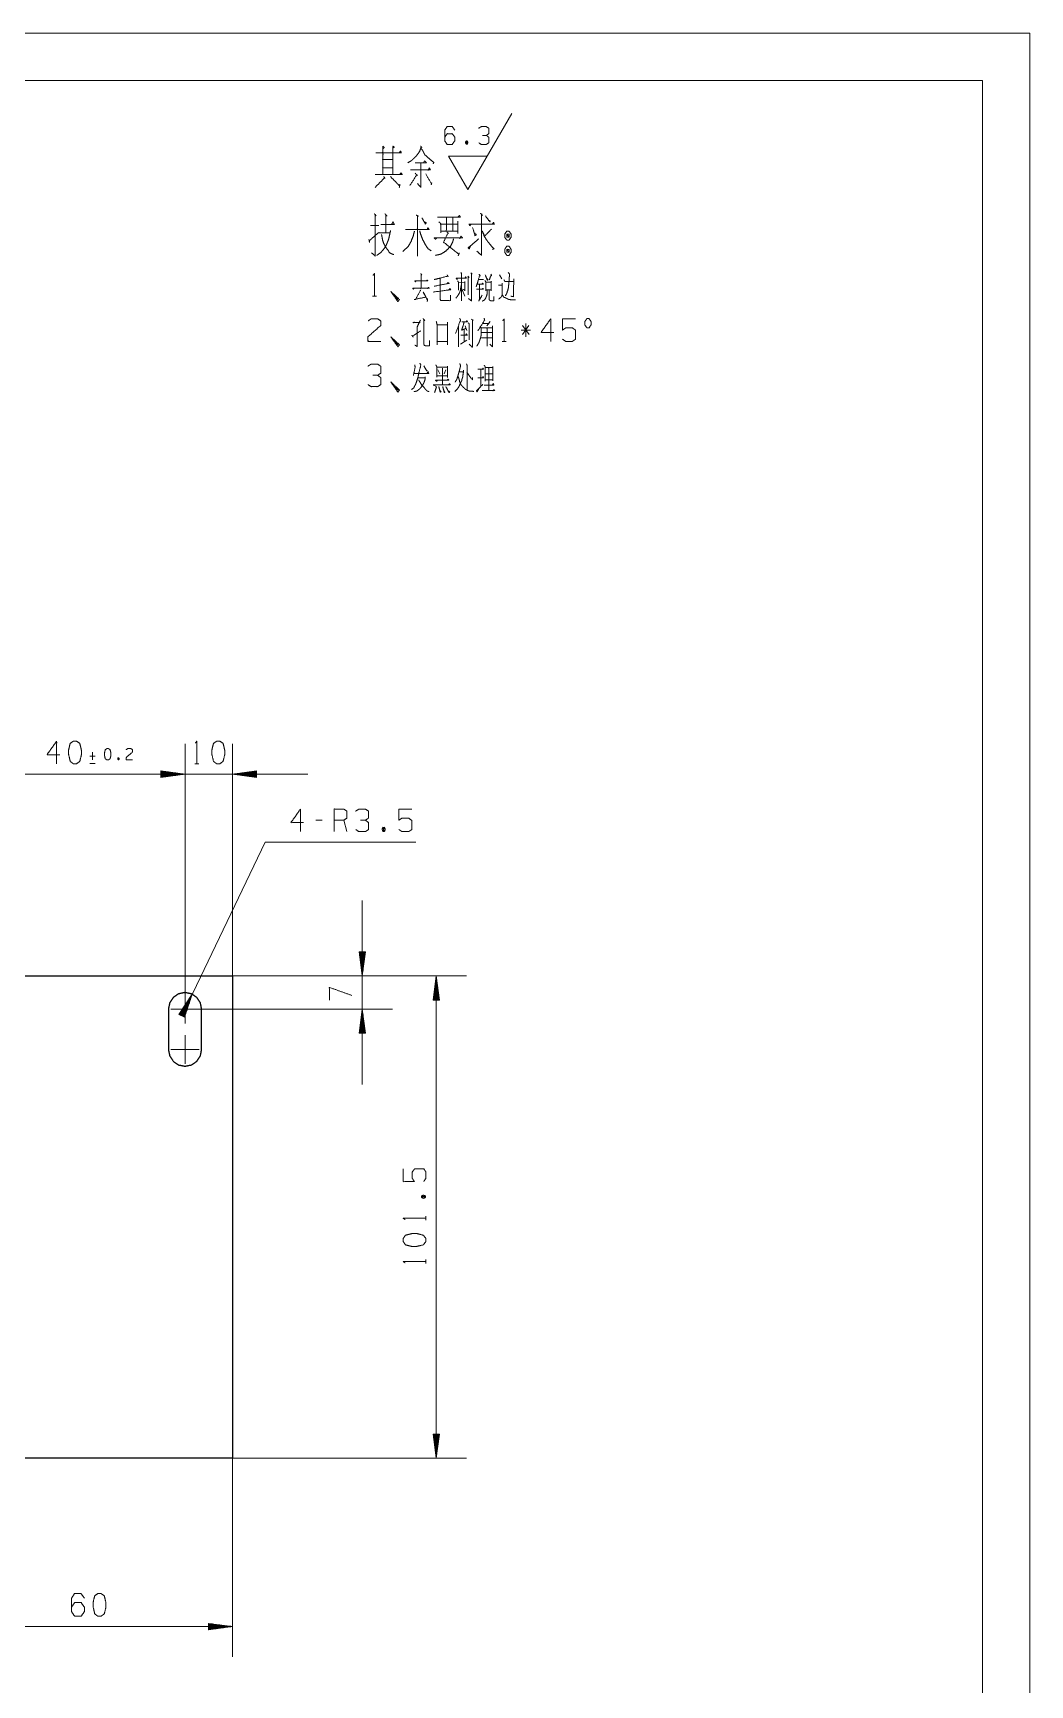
# Model space of a CAD drawing. Header units: millimetres. Extents: x 0 to 210, y 0 to 297.
# Drawn here: x 105.1 to 210, y 123.2 to 297 of the extents above; entities that cross this region are included whole.
import ezdxf

# ---------------------------------------------------------------- set-up
doc = ezdxf.new("R2010")
doc.units = ezdxf.units.MM
doc.layers.add('101', color=7, linetype='Continuous', true_color=0xffffff)

msp = doc.modelspace()

# ---------------------------------------------------------------- linework, layer by layer
at = {"layer": '101', "color": 133, "linetype": 'Continuous', "lineweight": 18}
for p, q in [((210, 297), (0, 297)), ((210, 0), (210, 297)), ((205, 292), (25, 292)), ((205, 5), (205, 292))]:
    msp.add_line(p, q, dxfattribs=at)
at = {"layer": '101', "color": 43, "linetype": 'Continuous', "lineweight": 18}
for p, q in [((150.85, 280.55), (155.47, 288.55)), ((150.67, 285.64), (150.79, 285.3)), ((150.85, 280.55), (148.83, 284.05)), ((148.83, 284.05), (152.87, 284.05))]:
    msp.add_line(p, q, dxfattribs=at)
at = {"layer": '101', "color": 72, "linetype": 'Continuous', "lineweight": 18}
for p, q in [((140.6, 276.75), (141.5, 276.75)), ((141.5, 275.96), (142.64, 275.96)), ((150.84, 271.41), (150.98, 271.26)), ((150.89, 271.31), (150.89, 269.44)), ((151.17, 271.76), (151.31, 271.61)), ((154.2, 271.54), (154.42, 271.14)), ((149.88, 270.71), (150.55, 270.74)), ((150.23, 270.09), (150.55, 269.31)), ((154.06, 270.46), (154.38, 270.46)), ((140.81, 269.31), (141.24, 269.31)), ((149.88, 266.15), (149.88, 263.98)), ((150.57, 266.2), (150.75, 265.7)), ((151.21, 266.88), (151.45, 266.8)), ((152.42, 266.45), (153.11, 266.45)), ((153.2, 266.65), (152.86, 266.18)), ((157.28, 266.23), (156.62, 265.28)), ((156.62, 266.23), (157.29, 265.28)), ((156.94, 265.03), (156.94, 266.45)), ((150.08, 264.25), (150.73, 264.68)), ((150.45, 265.78), (150.45, 264.5)), ((152.28, 264.93), (153.4, 264.93)), ((152.32, 265.48), (153.41, 265.48)), ((154.47, 264.55), (154.89, 264.55)), ((157.45, 265.75), (156.45, 265.75)), ((147.61, 261.84), (148.7, 261.84)), ((147.62, 260.94), (148.7, 260.94)), ((147.69, 261.56), (147.89, 261.14)), ((148.17, 261.74), (148.17, 259.99)), ((148.52, 261.56), (148.35, 261.14)), ((148.7, 261.96), (148.7, 260.74)), ((149.95, 261.34), (150.38, 261.34)), ((152.23, 261.61), (152.23, 259.79)), ((152.67, 261.14), (153.45, 261.14)), ((145.66, 260.71), (146.34, 260.71)), ((111.63, 220.92), (111.06, 220.92)), ((111.35, 221.32), (111.35, 220.52)), ((111.06, 220.13), (111.63, 220.13)), ((114.05, 220.74), (114.13, 220.53)), ((122.11, 220.11), (122.54, 220.11)), ((135.51, 214.17), (134.84, 214.17)), ((138.13, 212.97), (137.79, 214.17)), ((141.92, 213.42), (142.08, 212.99)), ((145.98, 174.47), (146.41, 174.63)), ((146.43, 172.07), (146.43, 172.49)), ((146.43, 167.51), (146.43, 167.94))]:
    msp.add_line(p, q, dxfattribs=at)
at = {"layer": '101', "color": 22, "linetype": 'Continuous', "lineweight": 18}
for p, q in [((121.09, 195.79), (121.09, 222.19)), ((121.09, 195.79), (121.09, 222.19)), ((126.09, 197.79), (126.09, 222.19)), ((121.09, 219.02), (101.09, 219.02)), ((113.16, 219.02), (134.03, 219.02)), ((118.55, 219.35), (118.59, 219.35)), ((118.55, 219.35), (118.55, 218.68)), ((121.09, 219.02), (118.55, 219.35)), ((118.55, 219.35), (118.59, 219.35)), ((118.55, 219.35), (118.55, 218.68)), ((118.55, 219.35), (118.59, 219.35)), ((118.55, 219.35), (118.59, 219.35)), ((121.09, 219.02), (118.55, 219.35)), ((118.55, 219.3), (118.97, 219.3)), ((118.55, 219.3), (118.97, 219.3)), ((118.55, 219.25), (119.36, 219.25)), ((118.55, 219.25), (119.36, 219.25)), ((118.55, 219.19), (119.74, 219.19)), ((118.55, 219.19), (119.74, 219.19)), ((118.55, 219.14), (120.13, 219.14)), ((118.55, 219.14), (120.13, 219.14)), ((118.55, 219.09), (120.52, 219.09)), ((118.55, 219.09), (120.52, 219.09)), ((118.55, 219.04), (120.9, 219.04)), ((118.55, 219.04), (120.9, 219.04)), ((118.55, 218.68), (121.09, 219.02)), ((118.55, 218.68), (121.09, 219.02)), ((128.63, 219.35), (126.09, 219.02)), ((126.09, 219.02), (128.63, 218.68)), ((128.63, 219.04), (126.29, 219.04)), ((128.63, 219.09), (126.67, 219.09)), ((128.63, 219.14), (127.06, 219.14)), ((128.63, 219.19), (127.44, 219.19)), ((128.63, 219.25), (127.83, 219.25)), ((128.63, 219.3), (128.22, 219.3)), ((128.63, 219.35), (128.6, 219.35)), ((128.63, 219.35), (128.6, 219.35)), ((128.63, 218.68), (128.63, 219.35)), ((118.55, 218.99), (120.9, 218.99)), ((118.55, 218.99), (120.9, 218.99)), ((118.55, 218.94), (120.52, 218.94)), ((118.55, 218.94), (120.52, 218.94)), ((118.55, 218.89), (120.13, 218.89)), ((118.55, 218.89), (120.13, 218.89)), ((118.55, 218.84), (119.74, 218.84)), ((118.55, 218.84), (119.74, 218.84)), ((118.55, 218.79), (119.36, 218.79)), ((118.55, 218.79), (119.36, 218.79)), ((118.55, 218.74), (118.97, 218.74)), ((118.55, 218.74), (118.97, 218.74)), ((118.55, 218.69), (118.59, 218.69)), ((118.55, 218.69), (118.59, 218.69)), ((118.55, 218.69), (118.59, 218.69)), ((118.55, 218.69), (118.59, 218.69)), ((128.63, 218.99), (126.29, 218.99)), ((128.63, 218.94), (126.67, 218.94)), ((128.63, 218.89), (127.06, 218.89)), ((128.63, 218.84), (127.44, 218.84)), ((128.63, 218.79), (127.83, 218.79)), ((128.63, 218.74), (128.22, 218.74)), ((128.63, 218.69), (128.6, 218.69)), ((128.63, 218.69), (128.6, 218.69)), ((121.09, 194.29), (129.51, 211.87)), ((129.51, 211.87), (145.39, 211.87)), ((139.74, 186.35), (139.74, 205.72)), ((139.41, 200.33), (139.41, 200.29)), ((139.41, 200.33), (139.41, 200.29)), ((139.41, 200.33), (139.74, 197.79)), ((140.08, 200.33), (139.41, 200.33)), ((139.46, 200.33), (139.46, 199.91)), ((139.51, 200.33), (139.51, 199.52)), ((139.57, 200.33), (139.57, 199.14)), ((139.62, 200.33), (139.62, 198.75)), ((139.67, 200.33), (139.67, 198.36)), ((139.72, 200.33), (139.72, 197.98)), ((139.74, 197.79), (140.08, 200.33)), ((139.77, 200.33), (139.77, 197.98)), ((139.82, 200.33), (139.82, 198.36)), ((139.87, 200.33), (139.87, 198.75)), ((139.92, 200.33), (139.92, 199.14)), ((139.97, 200.33), (139.97, 199.52)), ((140.02, 200.33), (140.02, 199.91)), ((140.07, 200.33), (140.07, 200.29)), ((140.07, 200.33), (140.07, 200.29)), ((126.09, 197.79), (142.92, 197.79)), ((126.09, 197.79), (150.7, 197.79)), ((147.53, 197.79), (147.19, 195.25)), ((147.35, 195.25), (147.35, 196.44)), ((147.4, 195.25), (147.4, 196.82)), ((147.45, 195.25), (147.45, 197.21)), ((147.5, 195.25), (147.5, 197.59)), ((147.86, 195.25), (147.53, 197.79)), ((147.53, 197.79), (147.53, 147.04)), ((147.55, 195.25), (147.55, 197.59)), ((147.6, 195.25), (147.6, 197.21)), ((147.65, 195.25), (147.65, 196.82)), ((147.7, 195.25), (147.7, 196.44)), ((121.85, 195.86), (120.45, 193.72)), ((120.59, 193.65), (121.11, 194.72)), ((120.64, 193.63), (121.32, 195.05)), ((120.68, 193.61), (121.53, 195.38)), ((120.73, 193.58), (121.74, 195.7)), ((120.78, 193.56), (121.79, 195.68)), ((120.82, 193.54), (121.67, 195.31)), ((120.87, 193.52), (121.55, 194.94)), ((121.05, 193.43), (121.85, 195.86)), ((147.19, 195.25), (147.86, 195.25)), ((147.2, 195.25), (147.2, 195.28)), ((147.2, 195.25), (147.2, 195.28)), ((147.25, 195.25), (147.25, 195.66)), ((147.3, 195.25), (147.3, 196.05)), ((147.76, 195.25), (147.76, 196.05)), ((147.81, 195.25), (147.81, 195.66)), ((147.86, 195.25), (147.86, 195.28)), ((147.86, 195.25), (147.86, 195.28)), ((120.45, 193.72), (121.05, 193.43)), ((120.46, 193.72), (120.47, 193.74)), ((120.46, 193.72), (120.47, 193.74)), ((120.5, 193.69), (120.68, 194.07)), ((120.55, 193.67), (120.89, 194.4)), ((120.91, 193.5), (121.43, 194.57)), ((120.96, 193.47), (121.31, 194.2)), ((121, 193.45), (121.19, 193.83)), ((121.05, 193.43), (121.06, 193.46)), ((121.05, 193.43), (121.06, 193.46)), ((122.59, 194.29), (142.92, 194.29)), ((139.74, 194.29), (139.41, 191.75)), ((139.62, 191.75), (139.62, 193.32)), ((139.67, 191.75), (139.67, 193.71)), ((139.72, 191.75), (139.72, 194.09)), ((140.08, 191.75), (139.74, 194.29)), ((139.77, 191.75), (139.77, 194.09)), ((139.82, 191.75), (139.82, 193.71)), ((139.87, 191.75), (139.87, 193.32)), ((139.41, 191.75), (139.41, 191.78)), ((139.41, 191.75), (139.41, 191.78)), ((139.41, 191.75), (140.08, 191.75)), ((139.46, 191.75), (139.46, 192.16)), ((139.51, 191.75), (139.51, 192.55)), ((139.57, 191.75), (139.57, 192.94)), ((139.92, 191.75), (139.92, 192.94)), ((139.97, 191.75), (139.97, 192.55)), ((140.02, 191.75), (140.02, 192.16)), ((140.07, 191.75), (140.07, 191.78)), ((140.07, 191.75), (140.07, 191.78)), ((147.86, 149.58), (147.19, 149.58)), ((147.19, 149.58), (147.53, 147.04)), ((147.2, 149.58), (147.2, 149.54)), ((147.2, 149.58), (147.2, 149.54)), ((147.25, 149.58), (147.25, 149.16)), ((147.3, 149.58), (147.3, 148.77)), ((147.35, 149.58), (147.35, 148.39)), ((147.4, 149.58), (147.4, 148)), ((147.45, 149.58), (147.45, 147.61)), ((147.5, 149.58), (147.5, 147.23)), ((147.53, 147.04), (147.86, 149.58)), ((147.55, 149.58), (147.55, 147.23)), ((147.6, 149.58), (147.6, 147.61)), ((147.65, 149.58), (147.65, 148)), ((147.7, 149.58), (147.7, 148.39)), ((147.76, 149.58), (147.76, 148.77)), ((147.81, 149.58), (147.81, 149.16)), ((147.86, 149.58), (147.86, 149.54)), ((147.86, 149.58), (147.86, 149.54)), ((126.09, 147.04), (126.09, 126.15)), ((126.09, 147.04), (150.7, 147.04)), ((126.09, 129.32), (96.09, 129.32)), ((126.09, 129.32), (123.55, 129.66)), ((123.55, 129.66), (123.55, 128.99)), ((123.55, 129.65), (123.59, 129.65)), ((123.55, 129.65), (123.59, 129.65)), ((123.55, 129.6), (123.97, 129.6)), ((123.55, 129.55), (124.36, 129.55)), ((123.55, 129.5), (124.74, 129.5)), ((123.55, 129.45), (125.13, 129.45)), ((123.55, 129.4), (125.52, 129.4)), ((123.55, 129.35), (125.9, 129.35)), ((123.55, 128.99), (126.09, 129.32)), ((123.55, 129.3), (125.9, 129.3)), ((123.55, 129.25), (125.52, 129.25)), ((123.55, 129.2), (125.13, 129.2)), ((123.55, 129.14), (124.74, 129.14)), ((123.55, 129.09), (124.36, 129.09)), ((123.55, 129.04), (123.97, 129.04)), ((123.55, 128.99), (123.59, 128.99)), ((123.55, 128.99), (123.59, 128.99))]:
    msp.add_line(p, q, dxfattribs=at)
at = {"layer": '101', "color": 152, "linetype": 'Continuous', "lineweight": 25}
for p, q in [((96.09, 197.79), (126.09, 197.79)), ((126.09, 197.79), (126.09, 147.04)), ((119.34, 194.29), (119.34, 190.04)), ((122.84, 190.04), (122.84, 194.29)), ((126.09, 147.04), (96.09, 147.04))]:
    msp.add_line(p, q, dxfattribs=at)
at = {"layer": '101', "color": 151, "linetype": 'Continuous', "lineweight": 18}
for p, q in [((121.09, 192.79), (121.09, 195.79)), ((119.59, 194.29), (122.59, 194.29)), ((121.09, 188.54), (121.09, 191.54)), ((119.59, 190.04), (122.59, 190.04))]:
    msp.add_line(p, q, dxfattribs=at)
at = {"layer": '101', "color": 43, "linetype": 'Continuous', "lineweight": 18}
for points, knots in [([(148.42, 286.03), (148.67, 286.41), (149.21, 286.41), (149.48, 286.03), (149.48, 285.66), (149.21, 285.28), (148.67, 285.28), (148.42, 285.66), (148.42, 286.78), (148.67, 287.15), (149.21, 287.15), (149.48, 286.78)], [0, 0, 0.076963, 0.169761, 0.248074, 0.312018, 0.390331, 0.483129, 0.560092, 0.751926, 0.828889, 0.921688, 1, 1]), ([(152.8, 286.23), (153.06, 286.41), (153.06, 286.98), (152.8, 287.15), (152.25, 287.15), (151.99, 286.98)], [0, 0, 0.153875, 0.42985, 0.583725, 0.846125, 1, 1]), ([(150.67, 285.3), (150.79, 285.3), (150.86, 285.48), (150.79, 285.64), (150.67, 285.64), (150.6, 285.48), (150.67, 285.3), (150.79, 285.64)], [0, 0, 0.093976, 0.236789, 0.365958, 0.459934, 0.589103, 0.731915, 1, 1]), ([(152, 285.46), (152.25, 285.28), (152.8, 285.28), (153.06, 285.46), (153.06, 286.03), (152.8, 286.23), (152.39, 286.23)], [0, 0, 0.124115, 0.343685, 0.472439, 0.703377, 0.836731, 1, 1])]:
    msp.add_open_spline(points, degree=1, knots=knots, dxfattribs=at)
at = {"layer": '101', "color": 72, "linetype": 'Continuous', "lineweight": 18}
for points, knots in [([(141.89, 285.11), (142.07, 284.96), (141.92, 284.81), (141.92, 285.11), (141.92, 282.11), (141.92, 284.4), (141.15, 284.4), (143.88, 284.4), (142.95, 284.4), (142.95, 285.07), (142.95, 282.11), (142.95, 283.69), (141.89, 283.69), (141.89, 282.82), (142.95, 282.82), (142.95, 282.11), (141.09, 282.11), (143.96, 282.11), (143.82, 282.3), (143.69, 282.11)], [0, 0, 0.009716, 0.018619, 0.030835, 0.152988, 0.24613, 0.277436, 0.388628, 0.426411, 0.453896, 0.574522, 0.638652, 0.681833, 0.716952, 0.760133, 0.789144, 0.864711, 0.9813, 0.99065, 1, 1]), ([(142.98, 284.89), (143.11, 285), (142.95, 285.11)], [0, 0, 0.471535, 1, 1]), ([(145.86, 285.11), (146.02, 284.96), (145.94, 285), (145.78, 284.55), (145.52, 284.17), (145.2, 283.84), (144.91, 283.57), (144.54, 283.35)], [0, 0, 0.086308, 0.121019, 0.309418, 0.490703, 0.673782, 0.828667, 1, 1]), ([(143.64, 284.4), (143.77, 284.59), (143.85, 284.4)], [0, 0, 0.529948, 1, 1]), ([(145.3, 283.35), (146.5, 283.35), (146.31, 283.54), (146.18, 283.35)], [0, 0, 0.707414, 0.863844, 1, 1]), ([(145.91, 283.35), (145.91, 280.76), (145.54, 281.17)], [0, 0, 0.823411, 1, 1]), ([(145.91, 284.89), (146.13, 284.59), (146.31, 284.21), (146.68, 283.87), (147.13, 283.5), (147.27, 283.39), (147.29, 283.39), (147.19, 283.24)], [0, 0, 0.162725, 0.348036, 0.570222, 0.829897, 0.906896, 0.918637, 1, 1]), ([(142.02, 281.89), (142.13, 281.7), (142.1, 281.77), (141.09, 280.76)], [0, 0, 0.125002, 0.171158, 1, 1]), ([(142.71, 281.89), (143.69, 280.91), (143.69, 281.1), (143.64, 280.76)], [0, 0, 0.723282, 0.821336, 1, 1]), ([(145.3, 282.26), (145.54, 282), (145.49, 282.11), (144.75, 280.95)], [0, 0, 0.19088, 0.257806, 1, 1]), ([(144.83, 282.6), (146.92, 282.6), (146.79, 282.82), (146.66, 282.52)], [0, 0, 0.780475, 0.877786, 1, 1]), ([(146.42, 282.19), (147.03, 281.1), (147.05, 281.25), (147, 281.02)], [0, 0, 0.76477, 0.858208, 1, 1]), ([(141, 277.99), (141.21, 277.76), (141.1, 277.91), (141.1, 273.56), (140.73, 273.86)], [0, 0, 0.058121, 0.092648, 0.910291, 1, 1]), ([(141.71, 276.86), (143.12, 276.86), (142.98, 277.13), (142.85, 276.9)], [0, 0, 0.716776, 0.86679, 1, 1]), ([(142.11, 277.99), (142.35, 277.76), (142.22, 277.84), (142.22, 276)], [0, 0, 0.141499, 0.20721, 1, 1]), ([(145.42, 277.84), (145.66, 277.73), (145.55, 277.76), (145.55, 273.53), (145.55, 276.34), (144.28, 276.34), (146.77, 276.34), (146.64, 276.53), (146.59, 276.34)], [0, 0, 0.022711, 0.032396, 0.397209, 0.63934, 0.7489, 0.963455, 0.983224, 1, 1]), ([(146.03, 277.54), (146.4, 276.9), (146.48, 277.05), (146.29, 277.13)], [0, 0, 0.665995, 0.819272, 1, 1]), ([(147.67, 277.61), (150.08, 277.61), (149.95, 277.8), (149.79, 277.61)], [0, 0, 0.835356, 0.914863, 1, 1]), ([(147.8, 277.13), (148.01, 276.94), (148.01, 275.96), (148.01, 276.15), (149.79, 276.15), (149.79, 275.89), (149.79, 277.2), (149.79, 276.9), (147.93, 276.9), (148.59, 276.9), (148.59, 277.58), (148.59, 276.15), (149.26, 276.15), (149.26, 277.54)], [0, 0, 0.024061, 0.106928, 0.122864, 0.273837, 0.296147, 0.407697, 0.433194, 0.590927, 0.64726, 0.704629, 0.825742, 0.882076, 1, 1]), ([(151.19, 276.86), (151.06, 276.71), (150.98, 276.9), (153.63, 276.9), (153.55, 277.09), (153.44, 276.9)], [0, 0, 0.057617, 0.116243, 0.87938, 0.938, 1, 1]), ([(151.35, 276.53), (151.61, 275.66), (151.74, 275.78), (151.56, 275.96)], [0, 0, 0.673377, 0.80312, 1, 1]), ([(152.17, 278.06), (152.38, 277.8), (152.3, 277.95), (152.3, 273.6), (151.8, 274.05)], [0, 0, 0.060997, 0.091682, 0.877915, 1, 1]), ([(152.7, 277.76), (153.18, 277.13), (153.2, 277.24), (152.99, 277.28)], [0, 0, 0.706412, 0.808932, 1, 1]), ([(140.44, 275.29), (140.52, 274.95), (140.47, 275.14), (141.5, 276.04)], [0, 0, 0.181309, 0.283189, 1, 1]), ([(142.72, 276.23), (142.61, 275.7), (142.51, 275.29), (142.38, 274.95), (142.22, 274.58), (141.95, 274.2), (141.69, 273.9), (141.26, 273.6)], [0, 0, 0.172182, 0.309103, 0.425668, 0.556622, 0.704265, 0.83297, 1, 1]), ([(141.77, 275.81), (141.82, 275.55), (141.87, 275.25), (141.98, 274.91), (142.14, 274.58), (142.64, 273.86), (143.06, 273.68)], [0, 0, 0.101611, 0.217194, 0.351418, 0.492973, 0.824035, 1, 1]), ([(145.23, 276.15), (145.1, 275.63), (144.86, 275.03), (144.6, 274.58), (144.01, 274.01)], [0, 0, 0.214886, 0.471142, 0.678417, 1, 1]), ([(145.79, 276.19), (145.9, 275.78), (146.11, 275.25), (146.37, 274.76), (146.66, 274.31), (146.98, 274.09)], [0, 0, 0.172229, 0.401191, 0.625587, 0.842427, 1, 1]), ([(147.59, 275.44), (147.45, 275.29), (147.32, 275.44), (150.29, 275.44), (150.13, 275.63), (150, 275.36)], [0, 0, 0.051202, 0.102405, 0.86189, 0.924781, 1, 1]), ([(149.34, 275.33), (149.26, 275.03), (149.02, 274.54), (148.52, 274.05), (148.04, 273.75), (147.45, 273.6)], [0, 0, 0.114099, 0.313638, 0.571359, 0.778589, 1, 1]), ([(148.65, 276.04), (148.83, 275.89), (148.75, 275.96), (148.3, 274.99), (149.89, 273.75), (149.95, 273.86), (149.84, 273.56)], [0, 0, 0.061502, 0.089676, 0.366507, 0.885935, 0.91799, 1, 1]), ([(151.13, 274.61), (151, 274.28), (150.87, 274.39), (152.01, 275.36)], [0, 0, 0.178049, 0.263422, 1, 1]), ([(153.34, 276.38), (152.62, 275.63), (152.35, 276.19), (152.62, 275.55), (152.86, 275.18), (153.12, 274.84), (153.57, 274.31), (153.63, 274.31), (153.44, 274.24)], [0, 0, 0.248759, 0.397958, 0.563616, 0.670258, 0.773236, 0.939252, 0.951973, 1, 1]), ([(155.19, 276.15), (154.95, 276.15), (154.73, 275.85), (154.73, 275.51), (154.95, 275.21), (155.19, 275.21), (155.4, 275.51), (155.4, 275.85), (155.19, 276.15)], [0, 0, 0.091009, 0.231139, 0.35987, 0.5, 0.591009, 0.731139, 0.85987, 1, 1]), ([(154.95, 275.51), (155.19, 275.51), (154.95, 275.85), (154.95, 275.51)], [0, 0, 0.241153, 0.658895, 1, 1]), ([(155.19, 275.51), (155.19, 275.85), (154.95, 275.85)], [0, 0, 0.585831, 1, 1]), ([(155.4, 274.24), (155.19, 274.58), (154.95, 274.58), (154.73, 274.24), (154.73, 273.94), (154.95, 273.6), (155.19, 273.6), (155.4, 273.94), (155.4, 274.24)], [0, 0, 0.149202, 0.238513, 0.387715, 0.5, 0.649202, 0.738513, 0.887715, 1, 1]), ([(154.95, 274.24), (154.95, 273.94), (155.19, 273.94)], [0, 0, 0.556982, 1, 1]), ([(155.19, 274.24), (154.95, 274.24), (155.19, 273.94), (155.19, 274.24)], [0, 0, 0.25882, 0.6746, 1, 1]), ([(140.88, 271.49), (141.02, 271.69), (141.02, 269.31)], [0, 0, 0.093486, 1, 1]), ([(145.89, 271.71), (146.02, 271.54), (145.93, 271.61), (145.93, 270.14), (145.06, 270.14), (146.81, 270.14), (146.72, 270.24), (146.62, 270.11)], [0, 0, 0.045421, 0.069985, 0.382584, 0.566133, 0.936979, 0.96526, 1, 1]), ([(148.68, 271.54), (148.77, 271.36), (148.72, 271.41), (147.29, 271.06), (147.94, 271.21), (147.94, 269.01), (147.98, 268.86), (148.06, 268.84), (149.02, 268.84), (149.02, 269.41)], [0, 0, 0.030684, 0.042092, 0.272771, 0.377786, 0.722121, 0.746239, 0.760615, 0.910002, 1, 1]), ([(149.76, 271.19), (149.7, 271.06), (149.62, 271.21), (150.69, 271.21), (150.62, 271.36), (150.57, 271.21)], [0, 0, 0.079262, 0.1809, 0.810312, 0.907121, 1, 1]), ([(150.13, 271.79), (150.2, 271.66), (150.2, 268.81)], [0, 0, 0.047969, 1, 1]), ([(151.24, 271.66), (151.24, 268.81), (150.92, 269.06)], [0, 0, 0.875679, 1, 1]), ([(152.03, 271.61), (152.18, 271.44), (152.1, 271.51), (151.73, 270.31), (151.98, 271.06), (152.51, 271.06)], [0, 0, 0.07747, 0.112959, 0.545474, 0.817415, 1, 1]), ([(152.69, 271.54), (152.92, 270.96), (152.97, 271.04), (152.83, 271.21)], [0, 0, 0.661517, 0.759651, 1, 1]), ([(153.27, 271.64), (153.36, 271.49), (153.32, 271.56), (153.11, 271.04)], [0, 0, 0.211489, 0.312202, 1, 1]), ([(155.11, 271.79), (155.25, 271.64), (155.21, 271.29), (155.18, 270.81), (155.11, 270.14), (154.96, 269.64), (154.81, 269.36)], [0, 0, 0.08083, 0.218777, 0.405546, 0.671675, 0.875425, 1, 1]), ([(142.89, 269.59), (143.49, 268.96), (143.35, 268.96), (142.75, 269.81), (143.49, 268.74), (143.65, 268.96), (142.75, 269.81)], [0, 0, 0.178023, 0.207056, 0.420793, 0.68903, 0.745608, 1, 1]), ([(145.19, 270.11), (145.12, 270.04), (145.06, 270.14)], [0, 0, 0.476569, 1, 1]), ([(145.89, 269.99), (145.35, 268.96), (145.19, 268.96), (146.44, 269.21), (146.16, 269.74), (146.6, 268.91), (146.62, 269.06), (146.58, 268.74)], [0, 0, 0.252059, 0.286559, 0.564065, 0.693389, 0.896352, 0.929105, 1, 1]), ([(145.42, 270.91), (145.33, 270.81), (145.28, 270.91), (146.65, 270.91), (146.57, 271.04), (146.5, 270.91)], [0, 0, 0.069434, 0.128329, 0.845635, 0.925283, 1, 1]), ([(147.2, 269.74), (149.04, 269.99), (148.97, 270.11), (148.86, 269.99)], [0, 0, 0.857801, 0.924203, 1, 1]), ([(147.3, 270.36), (148.88, 270.66), (148.77, 270.74), (148.65, 270.61)], [0, 0, 0.839677, 0.907781, 1, 1]), ([(150.16, 270.49), (150.09, 270.11), (150.06, 269.89), (149.99, 269.69), (149.81, 269.39), (149.72, 269.26), (149.58, 269.09)], [0, 0, 0.246558, 0.393712, 0.530761, 0.755734, 0.85464, 1, 1]), ([(149.76, 270.94), (149.86, 270.79), (149.86, 269.96)], [0, 0, 0.182121, 1, 1]), ([(150.55, 270.86), (150.55, 269.89), (150.39, 270.04)], [0, 0, 0.816828, 1, 1]), ([(151.77, 270.04), (152.51, 270.04), (152.41, 270.14), (152.32, 270.01)], [0, 0, 0.712966, 0.852961, 1, 1]), ([(151.86, 270.56), (152.49, 270.56), (152.41, 270.69), (152.33, 270.56)], [0, 0, 0.681977, 0.846066, 1, 1]), ([(152.09, 270.54), (152.09, 269.01), (152, 268.79), (152.35, 269.41)], [0, 0, 0.613735, 0.711019, 1, 1]), ([(152.9, 269.91), (152.9, 269.64), (152.83, 269.36), (152.72, 269.09), (152.6, 268.91), (152.37, 268.79)], [0, 0, 0.206832, 0.420391, 0.64207, 0.803261, 1, 1]), ([(152.65, 270.96), (152.74, 270.81), (152.74, 269.86), (152.74, 269.99), (153.32, 269.99), (153.32, 269.86), (153.32, 270.91), (153.32, 270.79), (152.72, 270.79)], [0, 0, 0.046631, 0.301096, 0.334577, 0.490812, 0.524293, 0.805545, 0.839032, 1, 1]), ([(153.09, 269.91), (153.09, 268.96), (153.17, 268.86), (153.31, 268.81), (153.57, 268.81), (153.57, 269.29)], [0, 0, 0.484058, 0.546463, 0.622882, 0.757976, 1, 1]), ([(154.45, 270.69), (154.45, 269.44), (154.43, 269.29), (154.29, 269.16), (154.1, 269.01)], [0, 0, 0.681076, 0.763373, 0.866201, 1, 1]), ([(154.65, 271.04), (154.75, 270.86), (155.67, 270.86)], [0, 0, 0.182095, 1, 1]), ([(155.69, 271.14), (155.64, 269.26), (155.37, 269.31)], [0, 0, 0.874254, 1, 1]), ([(154.51, 269.41), (154.63, 269.21), (154.81, 269.14), (155, 269.04), (155.18, 268.96), (155.37, 268.94), (155.62, 268.91), (155.87, 268.91)], [0, 0, 0.153714, 0.279207, 0.422101, 0.547594, 0.675718, 0.83827, 1, 1]), ([(140.35, 266.7), (140.67, 266.93), (141.36, 266.93), (141.69, 266.7), (141.69, 266.23), (140.33, 265.03), (140.35, 264.55), (141.69, 264.55)], [0, 0, 0.069693, 0.192978, 0.265274, 0.350226, 0.674741, 0.759752, 1, 1]), ([(145.2, 266.6), (145.17, 266.5), (145.08, 266.55), (145.82, 266.55)], [0, 0, 0.111654, 0.218544, 1, 1]), ([(145.86, 266.78), (145.52, 266.08), (145.52, 264.03), (145.28, 264.15)], [0, 0, 0.250157, 0.910674, 1, 1]), ([(146.14, 266.95), (146.32, 266.75), (146.23, 266.8), (146.23, 264.28), (146.25, 264.15), (146.41, 264.08), (146.81, 264.08), (146.81, 264.65)], [0, 0, 0.0639, 0.088209, 0.692694, 0.722915, 0.765019, 0.862341, 1, 1]), ([(147.53, 266.65), (147.61, 266.33), (147.61, 264.2), (147.61, 264.53), (148.7, 264.53), (148.7, 264.2), (148.7, 266.55), (148.7, 266.3), (147.62, 266.3)], [0, 0, 0.0422, 0.311815, 0.353048, 0.492087, 0.53332, 0.831483, 0.863203, 1, 1]), ([(149.55, 265.38), (150.09, 266.8), (150.01, 266.95), (149.99, 266.98)], [0, 0, 0.881765, 0.982318, 1, 1]), ([(150.46, 266.55), (150.2, 265.73), (150.66, 265.93)], [0, 0, 0.633568, 1, 1]), ([(150.22, 266.6), (150.82, 266.6), (150.75, 266.73), (150.66, 266.6)], [0, 0, 0.669481, 0.829462, 1, 1]), ([(150.89, 266.5), (151, 266.4), (151, 264.73)], [0, 0, 0.080057, 1, 1]), ([(151.33, 266.8), (151.33, 263.95), (151, 264.25)], [0, 0, 0.863557, 1, 1]), ([(152.14, 266.15), (152.26, 265.98), (152.26, 265.48), (152.25, 265.25), (152.23, 265.1), (152.18, 264.88), (152.1, 264.65), (152.02, 264.43), (151.93, 264.28), (151.79, 264.05)], [0, 0, 0.0957, 0.318951, 0.419722, 0.487155, 0.590369, 0.695675, 0.803609, 0.881344, 1, 1]), ([(152.56, 267), (152.62, 266.8), (151.91, 265.68)], [0, 0, 0.134746, 1, 1]), ([(152.28, 265.98), (153.45, 265.98), (153.45, 266.18), (153.45, 263.98), (153.17, 264.25)], [0, 0, 0.29451, 0.345004, 0.900416, 1, 1]), ([(152.81, 265.95), (152.9, 265.98), (152.9, 264.05)], [0, 0, 0.045538, 1, 1]), ([(154.54, 266.73), (154.68, 266.93), (154.68, 264.55)], [0, 0, 0.093486, 1, 1]), ([(159.91, 265.5), (158.56, 265.5), (159.57, 266.93), (159.57, 264.55)], [0, 0, 0.24587, 0.565295, 1, 1]), ([(160.82, 264.78), (161.16, 264.55), (161.85, 264.55), (162.18, 264.78), (162.18, 265.73), (161.85, 265.98), (161.16, 265.98), (160.82, 265.75), (160.82, 266.93), (162.18, 266.93)], [0, 0, 0.062228, 0.168344, 0.230572, 0.376816, 0.441264, 0.547381, 0.609609, 0.790489, 1, 1]), ([(163.38, 265.98), (163.61, 265.98), (163.82, 266.3), (163.82, 266.63), (163.61, 266.95), (163.38, 266.95), (163.15, 266.63), (163.15, 266.3), (163.38, 265.98)], [0, 0, 0.08568, 0.230393, 0.351582, 0.496296, 0.581975, 0.730393, 0.851582, 1, 1]), ([(142.89, 264.83), (143.49, 264.2), (143.35, 264.2), (142.75, 265.05), (143.49, 263.98), (143.65, 264.2), (142.75, 265.05)], [0, 0, 0.178023, 0.207056, 0.420793, 0.68903, 0.745608, 1, 1]), ([(144.96, 265.2), (145.1, 265), (145.03, 265.1), (145.89, 265.68)], [0, 0, 0.174081, 0.261125, 1, 1]), ([(150.13, 265.2), (150.8, 265.2), (150.69, 265.35), (150.62, 265.2)], [0, 0, 0.657711, 0.837607, 1, 1]), ([(141.36, 260.99), (141.69, 261.21), (141.69, 261.94), (141.36, 262.16), (140.67, 262.16), (140.33, 261.94)], [0, 0, 0.153875, 0.429853, 0.583728, 0.846125, 1, 1]), ([(140.35, 260.01), (140.67, 259.79), (141.36, 259.79), (141.69, 260.01), (141.69, 260.74), (141.36, 260.99), (140.85, 260.99)], [0, 0, 0.124121, 0.343688, 0.472446, 0.703377, 0.83673, 1, 1]), ([(145.79, 262.26), (145.91, 262.09), (145.68, 261.14), (145.61, 260.79), (145.43, 260.24), (145.35, 260.01), (145.24, 259.84), (145.17, 259.66), (144.92, 259.49)], [0, 0, 0.069932, 0.388855, 0.505365, 0.69387, 0.772748, 0.839517, 0.901103, 1, 1]), ([(145.26, 262.09), (145.31, 261.84), (145.12, 260.96)], [0, 0, 0.221852, 1, 1]), ([(146.37, 260.81), (146.34, 260.51), (146.25, 260.24), (146.11, 259.99), (145.91, 259.69), (145.7, 259.49), (145.51, 259.34), (145.19, 259.26)], [0, 0, 0.143869, 0.281445, 0.418245, 0.58851, 0.727361, 0.844315, 1, 1]), ([(145.2, 261.19), (146.74, 261.19), (146.65, 261.39), (146.57, 261.19)], [0, 0, 0.778576, 0.889287, 1, 1]), ([(146.23, 261.99), (146.53, 261.44), (146.57, 261.54)], [0, 0, 0.855257, 1, 1]), ([(147.48, 262.09), (147.59, 261.86), (147.59, 260.79)], [0, 0, 0.187908, 1, 1]), ([(150.41, 261.51), (150.31, 260.79), (150.23, 260.56), (150.2, 260.39), (150.09, 260.21), (150.01, 260.01), (149.95, 259.86), (149.83, 259.66), (149.72, 259.51), (149.49, 259.29)], [0, 0, 0.296653, 0.392138, 0.464421, 0.547273, 0.635794, 0.70021, 0.795421, 0.869798, 1, 1]), ([(150.01, 262.21), (150.09, 261.99), (150.01, 261.66), (149.97, 261.49), (149.9, 261.26), (149.83, 261.01), (149.76, 260.79), (149.7, 260.59), (149.62, 260.44), (149.51, 260.26)], [0, 0, 0.116541, 0.278919, 0.364992, 0.478696, 0.603947, 0.717652, 0.81741, 0.901348, 1, 1]), ([(149.83, 260.86), (149.9, 260.69), (149.95, 260.49), (149.99, 260.31), (150.16, 259.96), (150.25, 259.86), (150.5, 259.61), (150.64, 259.49), (150.82, 259.39), (151.07, 259.31), (151.3, 259.31), (151.47, 259.29)], [0, 0, 0.075191, 0.157623, 0.228746, 0.38495, 0.438117, 0.578247, 0.653437, 0.734337, 0.837346, 0.928884, 1, 1]), ([(150.71, 262.19), (150.78, 262.01), (150.78, 259.49)], [0, 0, 0.06955, 1, 1]), ([(150.75, 261.31), (151.33, 260.51), (151.33, 260.74)], [0, 0, 0.814824, 1, 1]), ([(151.89, 260.71), (152.51, 260.71), (152.44, 260.86), (152.41, 260.74)], [0, 0, 0.676571, 0.857937, 1, 1]), ([(151.91, 261.64), (152.51, 261.64), (152.44, 261.74), (152.41, 261.61)], [0, 0, 0.704247, 0.847774, 1, 1]), ([(152.58, 262.04), (152.67, 261.89), (152.67, 260.39), (152.67, 260.51), (153.48, 260.51), (153.48, 260.39), (153.48, 261.89), (153.48, 261.79), (152.67, 261.79), (153.06, 261.79), (153.06, 259.39), (152.35, 259.39), (153.7, 259.39), (153.61, 259.44), (153.59, 259.49), (153.48, 259.34)], [0, 0, 0.016856, 0.162098, 0.174201, 0.252928, 0.265031, 0.410273, 0.419956, 0.498683, 0.536335, 0.768722, 0.837179, 0.967248, 0.97708, 0.982214, 1, 1]), ([(142.89, 260.06), (143.49, 259.44), (143.35, 259.44), (142.75, 260.29), (143.49, 259.21), (143.65, 259.44), (142.75, 260.29)], [0, 0, 0.178023, 0.207056, 0.420793, 0.68903, 0.745608, 1, 1]), ([(145.68, 260.51), (145.75, 260.36), (145.89, 260.14), (146, 259.96), (146.23, 259.74), (146.37, 259.54), (146.57, 259.34), (146.76, 259.26)], [0, 0, 0.098121, 0.255363, 0.376438, 0.566723, 0.711655, 0.876692, 1, 1]), ([(147.39, 259.99), (147.3, 259.89), (147.2, 259.99), (149, 259.99), (148.93, 260.11), (148.81, 259.99)], [0, 0, 0.055565, 0.116255, 0.866957, 0.926761, 1, 1]), ([(147.45, 259.86), (147.55, 259.76), (147.36, 259.19)], [0, 0, 0.193646, 1, 1]), ([(147.61, 260.44), (147.59, 260.34), (147.46, 260.46), (148.86, 260.46), (148.77, 260.59), (148.68, 260.46)], [0, 0, 0.051283, 0.140113, 0.845365, 0.922681, 1, 1]), ([(147.8, 259.79), (147.94, 259.21), (148.03, 259.26), (147.89, 259.41)], [0, 0, 0.658063, 0.770901, 1, 1]), ([(148.21, 259.79), (148.37, 259.19), (148.44, 259.19), (148.31, 259.39)], [0, 0, 0.669887, 0.746189, 1, 1]), ([(148.54, 259.79), (148.88, 259.16), (148.95, 259.21), (148.77, 259.39)], [0, 0, 0.679073, 0.761948, 1, 1]), ([(151.98, 259.51), (151.82, 259.26), (151.75, 259.34), (152.44, 260.04)], [0, 0, 0.214444, 0.289043, 1, 1]), ([(152.58, 259.96), (153.59, 259.96), (153.52, 260.14), (153.45, 259.99)], [0, 0, 0.739678, 0.878249, 1, 1]), ([(107.92, 221.06), (106.57, 221.06), (107.58, 222.48), (107.58, 220.11)], [0, 0, 0.245868, 0.565294, 1, 1]), ([(122.18, 222.28), (122.32, 222.48), (122.32, 220.11)], [0, 0, 0.093493, 1, 1]), ([(109.68, 220.11), (110.02, 220.36), (110.19, 221.06), (110.19, 221.53), (110.02, 222.26), (109.68, 222.48), (109.34, 222.48), (109.01, 222.26), (108.83, 221.53), (108.85, 221.06), (109.01, 220.36), (109.34, 220.11), (109.68, 220.11)], [0, 0, 0.067525, 0.183971, 0.260582, 0.380941, 0.446141, 0.500306, 0.565505, 0.685865, 0.762528, 0.878311, 0.945835, 1, 1]), ([(113.04, 220.52), (113.21, 220.64), (113.3, 220.99), (113.3, 221.23), (113.21, 221.59), (113.04, 221.7), (112.87, 221.7), (112.7, 221.59), (112.62, 221.23), (112.62, 220.99), (112.7, 220.64), (112.87, 220.52), (113.04, 220.52)], [0, 0, 0.067527, 0.183971, 0.260585, 0.380945, 0.446139, 0.500306, 0.565501, 0.68586, 0.762527, 0.878306, 0.945834, 1, 1]), ([(114.9, 221.59), (115.06, 221.7), (115.4, 221.7), (115.57, 221.59), (115.57, 221.35), (114.89, 220.75), (114.9, 220.52), (115.57, 220.52)], [0, 0, 0.069692, 0.192977, 0.265269, 0.350224, 0.674739, 0.759753, 1, 1]), ([(124.76, 220.11), (125.1, 220.36), (125.27, 221.06), (125.27, 221.53), (125.1, 222.26), (124.76, 222.48), (124.42, 222.48), (124.09, 222.26), (123.91, 221.53), (123.93, 221.06), (124.09, 220.36), (124.42, 220.11), (124.76, 220.11)], [0, 0, 0.067526, 0.183972, 0.260583, 0.380942, 0.446143, 0.500307, 0.565507, 0.685866, 0.762529, 0.878311, 0.945835, 1, 1]), ([(114.05, 220.53), (114.13, 220.53), (114.18, 220.64), (114.13, 220.74), (114.05, 220.74), (114.01, 220.64), (114.05, 220.53), (114.13, 220.74)], [0, 0, 0.09397, 0.236795, 0.365958, 0.459928, 0.589091, 0.731916, 1, 1]), ([(133.57, 213.92), (132.23, 213.92), (133.24, 215.34), (133.24, 212.97)], [0, 0, 0.245868, 0.565294, 1, 1]), ([(136.78, 212.97), (136.78, 215.34), (137.79, 215.34), (138.13, 215.12), (138.13, 214.39), (137.79, 214.17), (136.78, 214.17)], [0, 0, 0.400952, 0.571036, 0.639278, 0.761674, 0.829917, 1, 1]), ([(140.07, 214.17), (140.4, 214.39), (140.4, 215.12), (140.07, 215.34), (139.38, 215.34), (139.04, 215.12)], [0, 0, 0.153875, 0.429853, 0.583728, 0.846125, 1, 1]), ([(139.06, 213.19), (139.38, 212.97), (140.07, 212.97), (140.4, 213.19), (140.4, 213.92), (140.07, 214.17), (139.55, 214.17)], [0, 0, 0.124121, 0.343688, 0.472446, 0.703377, 0.836734, 1, 1]), ([(143.59, 213.19), (143.93, 212.97), (144.62, 212.97), (144.96, 213.19), (144.96, 214.14), (144.62, 214.39), (143.93, 214.39), (143.59, 214.17), (143.59, 215.34), (144.96, 215.34)], [0, 0, 0.062228, 0.168343, 0.230571, 0.376815, 0.441266, 0.547381, 0.609609, 0.79049, 1, 1]), ([(141.92, 212.99), (142.08, 212.99), (142.17, 213.22), (142.08, 213.42), (141.92, 213.42), (141.83, 213.22), (141.92, 212.99), (142.08, 213.42)], [0, 0, 0.093976, 0.236787, 0.365958, 0.459933, 0.589104, 0.731915, 1, 1]), ([(138.65, 195.73), (136.28, 196.58), (136.28, 195.23)], [0, 0, 0.652471, 1, 1]), ([(146.21, 176.14), (146.43, 176.48), (146.43, 177.17), (146.21, 177.5), (145.26, 177.5), (145.01, 177.17), (145.01, 176.48), (145.23, 176.14), (144.06, 176.14), (144.06, 177.5)], [0, 0, 0.062229, 0.168343, 0.230572, 0.376815, 0.441266, 0.54738, 0.609609, 0.790488, 1, 1]), ([(146.41, 174.47), (146.41, 174.63), (146.18, 174.72), (145.98, 174.63), (145.98, 174.47), (146.18, 174.38), (146.41, 174.47), (145.98, 174.63)], [0, 0, 0.093979, 0.236783, 0.365953, 0.459932, 0.589107, 0.731916, 1, 1]), ([(144.26, 172.14), (144.06, 172.28), (146.43, 172.28)], [0, 0, 0.093489, 1, 1]), ([(146.43, 170.16), (146.18, 170.5), (145.48, 170.68), (145.01, 170.68), (144.28, 170.5), (144.06, 170.16), (144.06, 169.83), (144.28, 169.49), (145.01, 169.31), (145.48, 169.33), (146.18, 169.49), (146.43, 169.83), (146.43, 170.16)], [0, 0, 0.067526, 0.183972, 0.260584, 0.380943, 0.446141, 0.500306, 0.565504, 0.685864, 0.762529, 0.878309, 0.945835, 1, 1]), ([(144.26, 167.59), (144.06, 167.73), (146.43, 167.73)], [0, 0, 0.093489, 1, 1]), ([(109.15, 131.36), (109.47, 131.84), (110.16, 131.84), (110.5, 131.36), (110.5, 130.89), (110.16, 130.41), (109.47, 130.41), (109.15, 130.89), (109.15, 132.31), (109.47, 132.79), (110.16, 132.79), (110.5, 132.31)], [0, 0, 0.076963, 0.169761, 0.248073, 0.312018, 0.390331, 0.483128, 0.560092, 0.751927, 0.82889, 0.921688, 1, 1]), ([(112.26, 130.41), (112.6, 130.66), (112.77, 131.36), (112.77, 131.84), (112.6, 132.56), (112.26, 132.79), (111.92, 132.79), (111.59, 132.56), (111.41, 131.84), (111.43, 131.36), (111.59, 130.66), (111.92, 130.41), (112.26, 130.41)], [0, 0, 0.067526, 0.183971, 0.260583, 0.380943, 0.446141, 0.500306, 0.565504, 0.685863, 0.762528, 0.878309, 0.945835, 1, 1])]:
    msp.add_open_spline(points, degree=1, knots=knots, dxfattribs=at)
at = {"layer": '101', "color": 152, "linetype": 'Continuous', "lineweight": 25}
for points, knots in [([(122.84, 194.29), (122.71, 194.96), (122.33, 195.52), (121.76, 195.9), (121.09, 196.04), (120.42, 195.9), (119.86, 195.52), (119.48, 194.96), (119.34, 194.29)], [0, 0, 0.124999, 0.249998, 0.374998, 0.499999, 0.625002, 0.750002, 0.875001, 1, 1]), ([(119.34, 190.04), (119.48, 189.37), (119.86, 188.8), (120.42, 188.42), (121.09, 188.29), (121.76, 188.42), (122.33, 188.8), (122.71, 189.37), (122.84, 190.04)], [0, 0, 0.124998, 0.249998, 0.374999, 0.500001, 0.625001, 0.750002, 0.875002, 1, 1])]:
    msp.add_open_spline(points, degree=1, knots=knots, dxfattribs=at)

doc.saveas('drawing.dxf')
